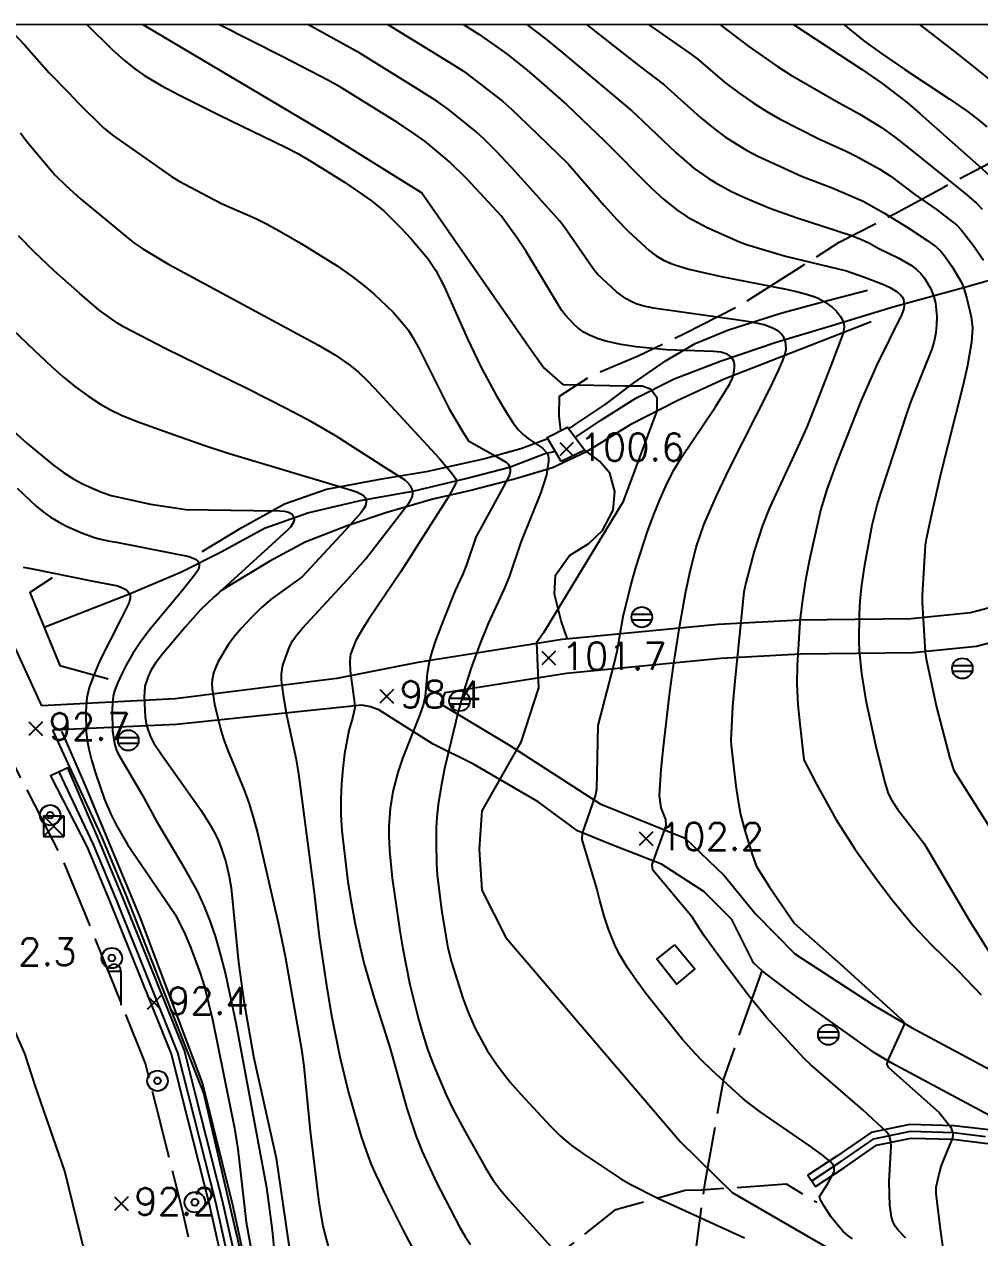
# Model space of a CAD drawing. Extents: x 199116 to 199565, y 548943 to 549516.
# Drawn here: x 199212.1 to 199282.2, y 549409.6 to 549498.6 of the extents above; entities that cross this region are included whole.
import ezdxf

# ---------------------------------------------------------------- set-up
doc = ezdxf.new("R2010")
doc.units = 0
doc.header["$MEASUREMENT"] = 0
doc.linetypes.add('ANYANG2', pattern=[6, 5, -1])
for name, color, linetype in [('A0013114', 1, 'CONTINUOUS'), ('A0013118', 1, 'CONTINUOUS'), ('A0023119', 1, 'ANYANG2'), ('A0023210', 7, 'CONTINUOUS'), ('A0033324', 1, 'ANYANG2'), ('A0073341', 7, 'CONTINUOUS'), ('B0014111', 7, 'CONTINUOUS'), ('C0076116', 7, 'CONTINUOUS'), ('C0223367', 7, 'CONTINUOUS'), ('C0226232', 7, 'CONTINUOUS'), ('C0503377', 7, 'CONTINUOUS'), ('C0536117', 7, 'CONTINUOUS'), ('D0023372', 3, 'CONTINUOUS'), ('E0022112', 5, 'CONTINUOUS'), ('F0017111', 30, 'CONTINUOUS'), ('F0017114', 7, 'CONTINUOUS'), ('F0027132', 7, 'CONTINUOUS'), ('F0027217', 7, 'CONTINUOUS'), ('F0047224', 7, 'CONTINUOUS'), ('F0047226', 1, 'CONTINUOUS'), ('G0036350', 7, 'ANYANG2'), ('H0017334', 7, 'CONTINUOUS')]:
    doc.layers.add(name, color=color, linetype=linetype)
doc.styles.add('HIST', font='romans.shx', dxfattribs={"bigfont": 'ngsw.shx'})

# ---------------------------------------------------------------- blocks, each defined once
blk = doc.blocks.new('F0027217')
at = {"layer": 'F0027217'}
for points in [[(0.5, 0.5), (-0.5, -0.5)], [(-0.5, 0.5), (0.5, -0.5)]]:
    blk.add_lwpolyline(points, dxfattribs=at)
blk = doc.blocks.new('C0226232')
at = {"layer": 'C0226232'}
for points in [[(-0.72, 0.211), (0.72, 0.211)], [(-0.722, -0.202), (0.722, -0.202)]]:
    blk.add_lwpolyline(points, dxfattribs=at)
blk.add_circle((0, 0), 0.75, dxfattribs=at)
blk = doc.blocks.new('C0503377')
at = {"layer": 'C0503377'}
for points in [[(0.75, 0.75), (-0.75, -0.75)], [(-0.75, 0.75), (0.75, -0.75)], [(-0.75, 0.75), (0.75, 0.75)], [(-0.75, 0.75), (-0.75, -0.75)], [(0.75, 0.75), (0.75, -0.75)], [(-0.75, -0.75), (0.75, -0.75)]]:
    blk.add_lwpolyline(points, dxfattribs=at)
blk = doc.blocks.new('D0023372')
at = {"layer": 'D0023372'}
for radius in [0.75, 0.25]:
    blk.add_circle((0, 0), radius, dxfattribs=at)
blk = doc.blocks.new('C0223367')
at = {"layer": 'C0223367'}
for points in [[(-1, 2.5), (0, 2.5)], [(0, 2.5), (0, 0)]]:
    blk.add_lwpolyline(points, dxfattribs=at)
blk.add_arc((-0.5, 2.5), 0.5, 0, 180, dxfattribs=at)

msp = doc.modelspace()

# ---------------------------------------------------------------- linework, layer by layer
at = {"layer": 'A0013114', "flags": 128}
for points in [[(199213.416, 549448.63), (199211.54, 549452.73), (199207.69, 549460.24), (199206.745, 549460.123), (199206.14, 549461.381), (199189.949, 549495.302), (199188.405, 549498.603)], [(199237.14, 549292.56), (199232.472, 549311.095), (199230.93, 549316.74), (199229.27, 549324.64), (199228.35, 549331.89), (199227.86, 549339.91), (199227.93, 549347.68), (199227.99, 549353.51), (199228.3, 549361.87), (199229.3, 549380.33), (199229.62, 549397.48), (199228.66, 549405.7), (199225.29, 549420.22), (199219.63, 549434.69), (199217.85, 549438.96), (199214.23, 549446.85)]]:
    msp.add_lwpolyline(points, dxfattribs=at)
at = {"layer": 'A0013118', "flags": 128}
for points in [[(199285.96, 549456.63), (199281.51, 549455.46), (199277.16, 549455), (199268.96, 549454.91), (199263.02, 549454.59), (199251.57, 549453.49), (199240.98, 549451.8), (199235.04, 549450.64), (199223.2, 549449.13), (199213.42, 549448.63)], [(199286.82, 549454.27), (199281.96, 549452.99), (199277.31, 549452.51), (199269.04, 549452.41), (199263.21, 549452.1), (199251.89, 549451.01), (199242.97, 549449.58), (199242.64, 549448.78), (199247.66, 549445.77), (199254.37, 549441.43), (199260.58, 549438.92), (199263.45, 549436.18), (199265.74, 549433.37), (199268.64, 549430.45), (199274.45, 549426.64), (199277.18, 549425.05), (199288, 549419.25)], [(199286.32, 549416.75), (199275.69, 549422.45), (199274.48, 549423.19), (199269.47, 549426.76), (199266.27, 549429.16), (199265.61, 549429.79), (199264.01, 549432.97), (199261.95, 549435.01), (199258.85, 549437.02), (199255.22, 549438.43), (199252.7, 549439.47), (199249.82, 549441.6), (199245.08, 549444.36), (199242.12, 549445.82), (199238.12, 549448.34), (199237.51, 549448.55), (199236.87, 549448.68), (199223.29, 549447.26), (199214.23, 549446.85)]]:
    msp.add_lwpolyline(points, dxfattribs=at)
at = {"layer": 'A0023119', "flags": 128}
for points in [[(199251.48, 549468.82), (199251.36, 549469.89), (199251.38, 549471.34), (199253.71, 549472.86), (199257.14, 549474.29), (199260.55, 549475.93), (199264.66, 549478.03), (199268.96, 549480.75), (199271.88, 549482.64), (199275.93, 549484.71), (199279.55, 549486.66), (199282.93, 549488.46), (199286.41, 549490.45), (199289.11, 549492.45), (199289.74, 549493.82), (199293.15, 549496.78)], [(199232.291, 549311.756), (199237.65, 549315.24), (199242.65, 549329), (199245.24, 549334.8), (199247.37, 549340.07), (199251.67, 549356.54), (199253.57, 549365.95), (199255.45, 549373.11), (199257.13, 549378.86), (199259.4, 549384.28), (199261.37, 549391.8), (199262.56, 549398.6), (199262.64, 549399.64), (199261.99, 549405.07), (199261.32, 549408.24), (199262.05, 549413.68), (199263.42, 549421.28), (199266.24, 549429.19)]]:
    msp.add_lwpolyline(points, dxfattribs=at)
at = {"layer": 'A0023210', "flags": 128}
msp.add_lwpolyline([(199217.19, 549406.02), (199215.11, 549414.5), (199212.94, 549420.78), (199212.16, 549423.13), (199209.582, 549428.961), (199192.08, 549466.1), (199191.84, 549466.6), (199185.6, 549479.71), (199178.58, 549493.802), (199176.19, 549498.6)], dxfattribs=at)
at = {"layer": 'A0033324', "flags": 128}
msp.add_lwpolyline([(199434.01, 549241.48), (199432.43, 549240.15), (199428.73, 549237.94), (199425.329, 549238.952), (199421.31, 549240.12), (199414.34, 549241.72), (199405.86, 549243.02), (199400.68, 549243.32), (199386.47, 549243.98), (199367.02, 549244.34), (199354.291, 549244.574), (199348.52, 549244.68), (199346.82, 549244.71), (199337.51, 549244.82), (199335.07, 549244.75), (199320.44, 549245.21), (199305.862, 549245.672), (199300.54, 549245.83), (199296.82, 549245.95), (199284.63, 549246.66), (199277.1, 549248.03), (199272.37, 549249.68), (199265.73, 549253.09), (199257.352, 549257.723), (199251.58, 549262.28), (199248.25, 549265.78), (199245.85, 549268.71), (199243.09, 549272.19), (199238.95, 549279.26), (199236.7, 549284.3), (199234.26, 549291.72), (199230.12, 549306.879), (199228.01, 549316.06), (199226.31, 549324.15), (199225.36, 549331.61), (199224.86, 549339.83), (199224.736, 549353.897), (199224.964, 549359.902), (199225.056, 549362.307), (199226.3, 549380.45), (199226.49, 549387.35), (199226.38, 549393.24), (199226.14, 549397.11), (199225.21, 549405.11), (199223.74, 549411.63), (199221.78, 549419.4), (199221.02, 549422.41), (199216.57, 549433.45), (199214.93, 549437.42), (199210.83, 549445.39), (199203.99, 549458.7), (199202.667, 549461.451), (199187.16, 549493.7), (199185.446, 549496.929), (199184.52, 549498.6)], dxfattribs=at)
at = {"layer": 'A0073341', "flags": 128}
msp.add_lwpolyline([(199251.51, 549466.54), (199250.48, 549468.3), (199251.96, 549469.07), (199253.23, 549467.37)], close=True, dxfattribs=at)
at = {"layer": 'B0014111', "flags": 128}
msp.add_lwpolyline([(199259.842, 549431.111), (199261.306, 549429.353), (199259.948, 549428.227), (199258.518, 549430.038)], close=True, dxfattribs=at)
at = {"layer": 'C0076116', "flags": 128}
msp.add_lwpolyline([(199214.18, 549458.02), (199212.54, 549456.93), (199214.73, 549451.59), (199218.28, 549450.6)], dxfattribs=at)
at = {"layer": 'C0536117', "flags": 128}
msp.add_lwpolyline([(199228.172, 549405.615), (199226.658, 549412.327), (199224.689, 549420.134), (199223.879, 549423.342), (199219.348, 549434.584), (199217.655, 549438.681), (199215.321, 549444.089), (199214.049, 549443.505), (199216.747, 549438.261), (199218.422, 549434.206), (199222.926, 549423.032), (199223.719, 549419.889), (199225.685, 549412.095), (199227.184, 549405.446)], dxfattribs=at)
msp.add_lwpolyline([(199296.007, 549413.299), (199286.28, 549416.658), (199284.975, 549417.358), (199282.671, 549417.547), (199280.298, 549417.839), (199277.066, 549417.931), (199274.229, 549417.349), (199271.71, 549415.604), (199269.594, 549414.207), (199270.146, 549413.373), (199272.27, 549414.776), (199274.631, 549416.411), (199277.154, 549416.929), (199280.222, 549416.841), (199282.569, 549416.553), (199284.949, 549416.357), (199287.017, 549415.664), (199291.476, 549414.281), (199294.244, 549413.477)], close=True, dxfattribs=at)
at = {"layer": 'E0022112', "flags": 128}
for points in [[(199252.53, 549468.31), (199254.46, 549469.61), (199256.97, 549471.2), (199259.78, 549472.6), (199263.23, 549473.92), (199267.26, 549475.29), (199271.34, 549476.51), (199275.91, 549477.92), (199281.26, 549479.39), (199285.78, 549480.68), (199291.05, 549482.48), (199293.26, 549483.69), (199297.5, 549485.46), (199302.9, 549487.61)], [(199213.58, 549454.4), (199219.85, 549456.85), (199223.66, 549458.45), (199226.56, 549459.93), (199229.75, 549461.65), (199232.93, 549462.78), (199236.77, 549463.68), (199240.61, 549464.37), (199244.51, 549465.3), (199247.72, 549466.14), (199250.24, 549467.1), (199251.06, 549467.31)], [(199240.056, 549282.424), (199238.894, 549285.212), (199236.661, 549292.422), (199232.634, 549307.531), (199231.965, 549310.927), (199230.393, 549316.583), (199228.718, 549324.552), (199227.83, 549331.856), (199227.189, 549339.928), (199226.919, 549366.207), (199228.718, 549397.375), (199227.678, 549405.53), (199226.172, 549412.211), (199224.204, 549420.012), (199223.402, 549423.187), (199218.885, 549434.395), (199217.201, 549438.471), (199214.685, 549443.797)], [(199269.87, 549413.79), (199271.99, 549415.19), (199274.43, 549416.88), (199277.11, 549417.43), (199280.26, 549417.34), (199282.62, 549417.05)]]:
    msp.add_lwpolyline(points, dxfattribs=at)
at = {"layer": 'F0017111', "flags": 128}
for points, elevation in [([(199210.73, 549498.6), (199212.15, 549497.09), (199213.96, 549495.05), (199215.4, 549493.59), (199216.08, 549492.85), (199217.96, 549490.99), (199218.68, 549490.43), (199222.93, 549487.45), (199223.48, 549487.11), (199226.02, 549485.75), (199226.65, 549485.44), (199229.07, 549484.38), (199229.89, 549483.97), (199230.83, 549483.47), (199232.44, 549482.54), (199235.07, 549480.89), (199236.17, 549480.12), (199237.02, 549479.46), (199237.78, 549478.81), (199239.17, 549477.5), (199239.8, 549476.8), (199240.27, 549476.21), (199240.62, 549475.64), (199241.05, 549474.85), (199243.28, 549470.41), (199244.28, 549468.71), (199244.7, 549468.06), (199246.65, 549466.96), (199247.41, 549466.53), (199247.52, 549466.44), (199247.62, 549466.34), (199247.69, 549466.23), (199247.72, 549466.14), (199247.75, 549465.99), (199247.76, 549465.79), (199247.7, 549465.57), (199247.61, 549465.36), (199246.96, 549464.12), (199245.24, 549460.99), (199244.55, 549458.97), (199244.26, 549458.24), (199243.72, 549457.08), (199242.87, 549454.94), (199242.29, 549453.42), (199241.99, 549452.52), (199241.79, 549451.72), (199241.67, 549451.01), (199241.52, 549449.31), (199241.38, 549448.67), (199241.12, 549447.93), (199239.9, 549444.84), (199239.53, 549443.75), (199239.15, 549442.34), (199238.95, 549441.11), (199238.85, 549439.78), (199238.85, 549439.09), (199238.9, 549438.03), (199239.11, 549435.98), (199239.66, 549432.12), (199239.88, 549430.81), (199240.41, 549428.19), (199241.03, 549425.66), (199241.37, 549424.47), (199241.73, 549423.37), (199242.11, 549422.34), (199243.03, 549420.16), (199243.56, 549419.08), (199244.41, 549417.49), (199245.95, 549414.74), (199246.5, 549413.86), (199247, 549413.18), (199247.65, 549412.39), (199250.75, 549408.99)], 99), ([(199220.83, 549498.6), (199234.46, 549490.5), (199241.27, 549486.24), (199249.32, 549474.68), (199250.26, 549473.39), (199251.61, 549472.19), (199256.18, 549472.09), (199257.43, 549472.09), (199258.05, 549471.88), (199258.52, 549471.26), (199258.52, 549470.27), (199256.03, 549463.57), (199250.21, 549453.99), (199249.69, 549453.26), (199249.84, 549449.94), (199248.54, 549445.96), (199245.69, 549440.92), (199245.48, 549438.12), (199245.69, 549435.11), (199247.45, 549431.63), (199260.23, 549416.67), (199264.03, 549412.93), (199272.86, 549407.84)], 101), ([(199272.85, 549409.55), (199272.51, 549409.79), (199272.18, 549410.08), (199271.75, 549410.57), (199271.24, 549411.21), (199270.78, 549411.93), (199270.49, 549412.45), (199270.44, 549412.64), (199271.06, 549413.59), (199271.48, 549414.4), (199271.52, 549414.56), (199271.51, 549414.75), (199271.47, 549414.91), (199271.4, 549415.01), (199271.22, 549415.2), (199270.65, 549415.68), (199269.69, 549416.39), (199266.1, 549418.86), (199265.39, 549419.38), (199264.85, 549419.81), (199262.55, 549421.9), (199261.77, 549422.66), (199261.07, 549423.41), (199260.4, 549424.17), (199257.71, 549427.54), (199256.99, 549428.52), (199256.34, 549429.47), (199255.83, 549430.31), (199255.45, 549431.03), (199254.96, 549432.25), (199254.65, 549433.21), (199254.33, 549434.35), (199254.12, 549435.24), (199253.05, 549438.82), (199253.06, 549439.3), (199254.02, 549442.04), (199254.11, 549442.52), (199254.21, 549447.18), (199255.37, 549451.62), (199255.6, 549452.64), (199256.05, 549455.19), (199256.6, 549457.46), (199256.97, 549458.78), (199257.82, 549461.41), (199258.29, 549462.66), (199258.77, 549463.86), (199259.27, 549464.96), (199259.78, 549465.95), (199260.3, 549466.82), (199262.81, 549470.55), (199263.86, 549472.25), (199264.05, 549472.66), (199264.17, 549473.04), (199264.22, 549473.41), (199264.21, 549473.69), (199264.15, 549473.9), (199263.96, 549474.21), (199263.68, 549474.41), (199263.2, 549474.56), (199262.67, 549474.61), (199259.22, 549474.74), (199256.99, 549474.95), (199255.88, 549475.12), (199254.77, 549475.36), (199254.2, 549475.55), (199253.58, 549475.8), (199253.19, 549476), (199252.72, 549476.35), (199252.48, 549476.56), (199251.79, 549477.31), (199251.53, 549477.65), (199248.94, 549481.94), (199248.34, 549482.83), (199247.09, 549484.57), (199244.6, 549487.24), (199243.3, 549488.51), (199242.52, 549489.18), (199241.5, 549490.04), (199240.78, 549490.56), (199239.58, 549491.35), (199235.33, 549494), (199234.4, 549494.51), (199231.09, 549496.23), (199226.39, 549498.6)], 102), ([(199276.76, 549409.58), (199276.18, 549410.19), (199275.98, 549410.48), (199275.83, 549410.8), (199275.73, 549411.15), (199275.6, 549412), (199275.57, 549412.76), (199275.56, 549413.74), (199275.7, 549416.34), (199275.68, 549416.66), (199275.57, 549417.07), (199275.38, 549417.36), (199273.63, 549418.99), (199269.81, 549422.3), (199269.33, 549422.75), (199268.39, 549423.76), (199266.55, 549425.78), (199265.25, 549427.35), (199263.01, 549430.35), (199261.99, 549431.77), (199261.4, 549432.66), (199261.13, 549433.11), (199258.23, 549436.57), (199258.16, 549437), (199259.2, 549439.83), (199259.18, 549440.29), (199258.82, 549441.15), (199258.75, 549441.67), (199258.72, 549442.07), (199258.83, 549443.97), (199258.99, 549445.63), (199259.47, 549449.62), (199259.74, 549451.58), (199260.17, 549454.39), (199260.62, 549456.9), (199260.93, 549458.37), (199261.39, 549460.26), (199261.96, 549461.89), (199262.88, 549464.02), (199263.85, 549466.04), (199266.77, 549471.83), (199267.44, 549473.23), (199267.76, 549473.96), (199267.93, 549474.45), (199267.99, 549474.75), (199267.98, 549475.16), (199267.93, 549475.39), (199267.82, 549475.64), (199267.65, 549475.89), (199267.46, 549476.07), (199267.08, 549476.31), (199266.38, 549476.58), (199265.46, 549476.77), (199264.51, 549476.92), (199258.27, 549477.78), (199257.47, 549477.96), (199257.01, 549478.11), (199256.62, 549478.28), (199256.27, 549478.48), (199255.55, 549479), (199254.18, 549480.25), (199253.92, 549480.58), (199251.71, 549483.76), (199251.41, 549484.16), (199248.15, 549487.8), (199246.78, 549489.26), (199245.86, 549490.18), (199245.25, 549490.74), (199243.22, 549492.38), (199242.45, 549492.93), (199241.19, 549493.74), (199236.73, 549496.49), (199232.921, 549498.599)], 103), ([(199238.792, 549498.599), (199243.61, 549495.63), (199244.33, 549495.16), (199244.95, 549494.71), (199247.19, 549492.97), (199247.85, 549492.38), (199249.05, 549491.24), (199251.99, 549488.39), (199254.66, 549485.31), (199255.61, 549484.26), (199256.42, 549483.43), (199257.95, 549482.03), (199258.47, 549481.64), (199259, 549481.32), (199259.56, 549481.07), (199259.84, 549480.96), (199260.86, 549480.66), (199263.22, 549480.12), (199267.99, 549479.18), (199268.86, 549478.98), (199269.56, 549478.79), (199270.11, 549478.61), (199270.34, 549478.52), (199270.86, 549478.24), (199271.39, 549477.85), (199271.68, 549477.56), (199271.96, 549477.2), (199272.14, 549476.87), (199272.22, 549476.64), (199272.25, 549476.42), (199272.18, 549475.96), (199271.35, 549473.76), (199270.2, 549470.79), (199269.48, 549469.02), (199268.76, 549467.39), (199266.78, 549463.16), (199266.26, 549461.86), (199265.65, 549459.97), (199265.05, 549457.66), (199264.9, 549456.96), (199264.25, 549450.71), (199264.05, 549448.57), (199263.95, 549446.1), (199263.97, 549445.72), (199264.31, 549442.74), (199264.48, 549441.64), (199264.66, 549440.67), (199264.96, 549439.48), (199265.53, 549437.64), (199265.83, 549436.85), (199266.76, 549435.38), (199268.61, 549432.67), (199271.96, 549429.71), (199276.38, 549425.71), (199276.59, 549425.47), (199276.63, 549425.34), (199276.62, 549425.21), (199275.48, 549422.69), (199275.39, 549422.37), (199275.41, 549422.28), (199275.47, 549422.13), (199279.22, 549418.8), (199280.06, 549417.72), (199280.21, 549417.28), (199280.21, 549417.07), (199280.16, 549416.87), (199279.6, 549415.53), (199279.35, 549414.85), (199279.21, 549414.37), (199278.98, 549413.3), (199278.96, 549412.86), (199279.29, 549410.24), (199279.73, 549407.13)], 104), ([(199248.973, 549498.598), (199250.44, 549497.48), (199251.53, 549496.6), (199256.68, 549492.26), (199257.03, 549491.95), (199259.94, 549489.17), (199261.26, 549488.04), (199262.28, 549487.32), (199262.79, 549487), (199263.95, 549486.38), (199264.95, 549485.9), (199266.8, 549485.12), (199268.72, 549484.43), (199272.78, 549483.13), (199273.52, 549482.83), (199274.07, 549482.57), (199274.75, 549482.18), (199276.26, 549481.45), (199277.18, 549480.91), (199277.56, 549480.63), (199277.88, 549480.33), (199278.15, 549479.98), (199278.61, 549479.2), (199278.83, 549478.63), (199278.95, 549478.15), (199279.04, 549477.18), (199279.02, 549476.57), (199278.96, 549475.98), (199278.85, 549475.38), (199278.68, 549474.79), (199277.17, 549471.03), (199276.88, 549470.2), (199274.93, 549464.3), (199274.69, 549463.51), (199274.28, 549461.86), (199273.75, 549458.95), (199273.53, 549457.49), (199273.4, 549456.33), (199273.34, 549455.38), (199273.32, 549453.38), (199273.36, 549452.65), (199273.53, 549451.01), (199273.85, 549449.02), (199274.55, 549445.76), (199275.23, 549443), (199275.48, 549442.2), (199275.71, 549441.74), (199276.16, 549441.06), (199278.09, 549438.55), (199278.37, 549438.11), (199281.41, 549432.92), (199285.52, 549426.39)], 106), ([(199253.363, 549498.598), (199257.21, 549495.56), (199259.05, 549494.17), (199261.71, 549491.78), (199262.77, 549490.92), (199263.55, 549490.33), (199264.32, 549489.83), (199265.09, 549489.37), (199265.92, 549488.94), (199267.57, 549488.17), (199269.11, 549487.47), (199271.38, 549486.61), (199273.65, 549485.63), (199275.16, 549484.79), (199276.88, 549483.72), (199278.39, 549482.73), (199279.02, 549482.27), (199279.31, 549481.99), (199279.6, 549481.63), (199280.15, 549480.88), (199280.84, 549479.71), (199281.03, 549479.26), (199281.24, 549478.51), (199281.56, 549477.15), (199281.65, 549476.34), (199281.59, 549475.29), (199281.3, 549473.59), (199280.98, 549472.17), (199279.31, 549465.6), (199278.67, 549462.77), (199278.27, 549460.86), (199278.18, 549460.4), (199277.98, 549456.73), (199277.98, 549456.23), (199278.2, 549452.56), (199278.27, 549452.07), (199279.02, 549448.53), (199280, 549444.79), (199280.3, 549443.88), (199283.91, 549438.17)], 107), ([(199257.894, 549498.597), (199261.06, 549496.39), (199261.54, 549496.02), (199263.48, 549494.37), (199264.53, 549493.58), (199265.58, 549492.84), (199266.57, 549492.21), (199267.52, 549491.68), (199270.39, 549490.21), (199272.4, 549489.31), (199273.13, 549488.94), (199274.86, 549487.98), (199275.69, 549487.45), (199277.43, 549486.12), (199279.01, 549485.03), (199280.5, 549483.87), (199280.85, 549483.52), (199281.72, 549482.42), (199282.46, 549481.32)], 108), ([(199263.124, 549498.597), (199265.25, 549496.98), (199267.35, 549495.52), (199268.31, 549494.9), (199271.66, 549492.97), (199273.4, 549492.02), (199274.98, 549491.03), (199275.95, 549490.35), (199277.1, 549489.46), (199281.25, 549486.11), (199281.98, 549485.47), (199282.38, 549485.04)], 109), ([(199272.225, 549498.596), (199273.69, 549497.39), (199274.98, 549496.46), (199276.69, 549495.29), (199279.96, 549493.13), (199281.26, 549492.23), (199282.12, 549491.58), (199282.7, 549491.09)], 111), ([(199277.766, 549498.595), (199280.46, 549496.52), (199283.14, 549494.36)], 112), ([(199211.85, 549490.66), (199212.33, 549490.01), (199214.4, 549487.55), (199215.21, 549486.75), (199216.26, 549485.81), (199220.17, 549482.58), (199220.83, 549482.13), (199222.65, 549481.05), (199233.7, 549475.07), (199234.96, 549474.35), (199236.01, 549473.61), (199236.63, 549473.1), (199237.27, 549472.49), (199237.8, 549471.92), (199242.55, 549466.8), (199242.92, 549466.36), (199243.37, 549465.83), (199243.6, 549465.51), (199243.74, 549465.29), (199243.83, 549465.14), (199243.79, 549465.03), (199243.72, 549464.87), (199243.61, 549464.63), (199243.38, 549464.23), (199243.19, 549463.89), (199240.69, 549459.96), (199240.51, 549459.66), (199239.72, 549458.42), (199237.37, 549454.97), (199236.87, 549454.18), (199236.44, 549453.41), (199236.05, 549452.41), (199236.02, 549452.23), (199236, 549451.84), (199236.03, 549451.19), (199236.35, 549448.84), (199236.37, 549448.48), (199236.19, 549447.73), (199235.93, 549446.83), (199235.62, 549445.12), (199235.49, 549444.03), (199235.39, 549442.91), (199235.34, 549441.78), (199235.35, 549440.64), (199235.41, 549439.46), (199235.85, 549435.73), (199236.04, 549434.52), (199236.38, 549432.75), (199236.75, 549430.94), (199237.06, 549429.69), (199237.78, 549427.18), (199238.97, 549423.49), (199240.19, 549419.1), (199240.87, 549417.04), (199241.31, 549415.94), (199242.34, 549413.71), (199244.08, 549410.37), (199244.45, 549409.72), (199244.84, 549409.12)], 98), ([(199240.93, 549408.27), (199239.92, 549410.2), (199238.72, 549412.59), (199237.93, 549414.23), (199237.59, 549415), (199237.25, 549415.91), (199236.86, 549417.04), (199236.36, 549418.74), (199235.89, 549420.45), (199235.29, 549422.87), (199234.71, 549425.76), (199234.33, 549427.94), (199233.77, 549431.71), (199233.4, 549434.92), (199232.26, 549443.64), (199232.09, 549444.66), (199231.39, 549447.95), (199231.16, 549449.24), (199230.99, 549450.52), (199231, 549450.98), (199231.09, 549451.6), (199231.59, 549452.95), (199231.83, 549453.42), (199232.12, 549453.84), (199232.54, 549454.33), (199235.8, 549457.87), (199237.14, 549459.39), (199239.47, 549462.39), (199240.37, 549463.57), (199240.49, 549463.78), (199240.59, 549463.99), (199240.62, 549464.2), (199240.61, 549464.37), (199240.56, 549464.56), (199240.45, 549464.77), (199240.25, 549464.97), (199240.05, 549465.17), (199238.61, 549466.09), (199234.93, 549468.46), (199233.19, 549469.46), (199231.39, 549470.41), (199228.5, 549471.87), (199222.51, 549474.82), (199219.4, 549476.42), (199218.97, 549476.68), (199217.61, 549477.65), (199216.2, 549478.86), (199214.33, 549480.53), (199212.88, 549481.9), (199211.71, 549483.09)], 97), ([(199210.74, 549476.74), (199212.85, 549474.7), (199214.12, 549473.51), (199214.98, 549472.75), (199215.82, 549472.08), (199216.78, 549471.37), (199217.72, 549470.74), (199218.49, 549470.3), (199219.27, 549469.95), (199220.41, 549469.49), (199222.72, 549468.64), (199225.38, 549467.72), (199227.08, 549467.16), (199231.17, 549465.94), (199235.01, 549464.78), (199236.52, 549464.32), (199236.74, 549464.2), (199236.97, 549464.07), (199237.12, 549463.91), (199237.21, 549463.76), (199237.21, 549463.56), (199237.15, 549463.3), (199237.01, 549463.05), (199236.84, 549462.81), (199235.63, 549461.47), (199232.51, 549458.08), (199230.23, 549456.44), (199229.51, 549455.82), (199228.76, 549455.09), (199228.05, 549454.32), (199227.49, 549453.66), (199227.08, 549453.09), (199226.33, 549451.83), (199226.14, 549451.42), (199226, 549451.04), (199225.9, 549450.5), (199225.89, 549450.3), (199225.91, 549449.87), (199226.09, 549448.75), (199226.54, 549446.85), (199226.77, 549446.13), (199227.05, 549445.36), (199228.22, 549442.51), (199228.59, 549441.52), (199228.91, 549440.47), (199229.22, 549439.31), (199230.76, 549432.62), (199231.25, 549430.26), (199232.47, 549423.45), (199232.64, 549422.2), (199233.09, 549417.43), (199233.72, 549412.21), (199234.03, 549410.48), (199234.78, 549407.56)], 96), ([(199211.62, 549464.58), (199212.99, 549463.27), (199213.51, 549462.85), (199214.06, 549462.47), (199214.64, 549462.12), (199215.23, 549461.81), (199216.41, 549461.28), (199217.27, 549460.97), (199217.61, 549460.88), (199218.4, 549460.7), (199218.9, 549460.62), (199222.72, 549459.87), (199224.22, 549459.58), (199224.45, 549459.49), (199224.68, 549459.39), (199224.85, 549459.24), (199224.95, 549459.11), (199224.96, 549458.94), (199224.92, 549458.73), (199224.82, 549458.52), (199224.69, 549458.32), (199223.77, 549457.16), (199221.37, 549454.24), (199220.68, 549453.34), (199220.1, 549452.46), (199219.63, 549451.65), (199219.25, 549450.92), (199218.96, 549450.28), (199218.75, 549449.73), (199218.64, 549449.31), (199218.59, 549448.9), (199218.57, 549448.29), (199218.61, 549446.77), (199218.78, 549445.77), (199218.88, 549445.43), (199219.02, 549445.11), (199220.74, 549442.16), (199221.83, 549440.16), (199223.67, 549437.09), (199224.81, 549435.03), (199225.3, 549433.96), (199225.73, 549432.86), (199226.14, 549431.67), (199226.53, 549430.35), (199226.89, 549428.96), (199227.64, 549425.39), (199229.88, 549413.3), (199230.3, 549410.18), (199230.92, 549403.87)], 94), ([(199212.06, 549458.8), (199212.61, 549458.69), (199217.19, 549457.78), (199218.98, 549457.42), (199219.26, 549457.31), (199219.53, 549457.19), (199219.72, 549457.01), (199219.85, 549456.85), (199219.89, 549456.71), (199219.9, 549456.52), (199219.84, 549456.31), (199219.77, 549456.11), (199219.19, 549454.94), (199217.66, 549451.96), (199217.23, 549450.87), (199216.9, 549449.97), (199216.72, 549449.22), (199216.65, 549448.24), (199216.67, 549446.71), (199216.75, 549446.1), (199216.87, 549445.44), (199217.06, 549444.68), (199217.36, 549443.69), (199218.01, 549441.77), (199218.47, 549440.68), (199218.87, 549439.89), (199219.7, 549438.46), (199223.21, 549433.3), (199223.93, 549431.86), (199224.33, 549430.94), (199225.03, 549429.03), (199225.34, 549428.01), (199225.93, 549425.63), (199227.54, 549417.66), (199227.8, 549416.12), (199228.41, 549410.77), (199229.14, 549406.74)], 93)]:
    msp.add_lwpolyline(points, dxfattribs=dict(at, elevation=elevation))
at = {"layer": 'F0017114', "flags": 128}
for points, elevation in [([(199216.72, 549498.6), (199218.59, 549496.74), (199219.45, 549495.97), (199220.24, 549495.35), (199220.89, 549494.88), (199222.18, 549494.12), (199223.52, 549493.41), (199226.49, 549491.91), (199231.29, 549489.6), (199232.18, 549489.13), (199233.21, 549488.53), (199235.61, 549487.02), (199237.59, 549485.65), (199238.52, 549484.9), (199239.74, 549483.68), (199240.49, 549482.87), (199241.71, 549481.43), (199242.3, 549480.55), (199242.93, 549479.39), (199244.62, 549475.55), (199245.61, 549473.5), (199246.76, 549471.37), (199247.44, 549470.21), (199247.96, 549469.4), (199248.35, 549468.89), (199248.72, 549468.52), (199249.09, 549468.23), (199250.14, 549467.52), (199250.45, 549467.17), (199250.54, 549466.99), (199250.58, 549466.8), (199250.58, 549466.54), (199250.42, 549465.56), (199250.01, 549464.28), (199248.54, 549460.63), (199247.68, 549458.1), (199247.32, 549457.2), (199246.15, 549454.67), (199245.53, 549453.16), (199244.9, 549451.41), (199244.43, 549449.98), (199243.95, 549448.18), (199242.95, 549444.04), (199242.69, 549442.73), (199242.49, 549441.4), (199242.38, 549440.47), (199242.34, 549439.69), (199242.34, 549438.55), (199242.36, 549437.04), (199242.41, 549436.22), (199242.74, 549433.5), (199243.19, 549430.88), (199243.45, 549429.84), (199244.29, 549427.2), (199244.66, 549426.2), (199245.19, 549424.96), (199246.08, 549423.35), (199246.8, 549422.28), (199247.77, 549421.04), (199248.53, 549420.15), (199250.68, 549417.82), (199251.42, 549417.1), (199252.23, 549416.42), (199253.15, 549415.74), (199255.88, 549413.93), (199256.56, 549413.54), (199258.64, 549412.51), (199264.95, 549409.61)], 100), ([(199244.342, 549498.598), (199245.45, 549497.89), (199247.55, 549496.41), (199249.01, 549495.24), (199250.09, 549494.32), (199251.88, 549492.72), (199254.67, 549490.05), (199258.12, 549486.6), (199258.97, 549485.81), (199259.99, 549484.99), (199260.74, 549484.48), (199262.2, 549483.7), (199264.58, 549482.65), (199265.09, 549482.46), (199267.96, 549481.6), (199272.41, 549480.52), (199273.67, 549480.1), (199274.96, 549479.61), (199275.58, 549479.34), (199276.14, 549479), (199276.39, 549478.78), (199276.53, 549478.6), (199276.6, 549478.43), (199276.64, 549477.96), (199276.6, 549477.67), (199276.46, 549477.29), (199274.68, 549473.69), (199273.48, 549470.96), (199271.69, 549466.44), (199270.99, 549464.49), (199270.54, 549463.06), (199269.71, 549459.36), (199269.42, 549457.85), (199269.19, 549456.41), (199269.03, 549455.05), (199268.97, 549454.39), (199268.8, 549451.58), (199268.77, 549450.25), (199268.85, 549448.69), (199268.99, 549447.3), (199269.3, 549444.67), (199270.21, 549442.88), (199271.64, 549440.31), (199273.05, 549438.1), (199274.54, 549436.02), (199275.77, 549434.4), (199277.35, 549432.48), (199278.59, 549431.17), (199280.6, 549429.2), (199282.29, 549427.44)], 105), ([(199268.546, 549498.596), (199273.52, 549495.32), (199275.01, 549494.29), (199276.9, 549492.84), (199277.81, 549492.07), (199281.89, 549488.46), (199282.9, 549487.51)], 110), ([(199211.33, 549468.77), (199212.34, 549467.86), (199214.27, 549466.28), (199215.01, 549465.74), (199215.7, 549465.31), (199216.41, 549464.92), (199217.8, 549464.3), (199218.51, 549464.05), (199221.38, 549463.42), (199223.98, 549463.02), (199228.94, 549462.96), (199230.88, 549462.93), (199231.2, 549462.9), (199231.5, 549462.83), (199231.74, 549462.7), (199231.9, 549462.5), (199231.92, 549462.25), (199231.82, 549462), (199231.64, 549461.74), (199231.43, 549461.51), (199230.02, 549460.21), (199226.4, 549456.91), (199226.03, 549456.6), (199225.06, 549455.66), (199223.92, 549454.4), (199222.25, 549452.4), (199221.76, 549451.76), (199221.44, 549451.26), (199221.21, 549450.79), (199220.97, 549450.06), (199220.93, 549449.27), (199221, 549447.81), (199221.08, 549447.32), (199221.19, 549446.89), (199221.41, 549446.3), (199221.64, 549445.9), (199222.19, 549445.07), (199225.11, 549440.94), (199225.71, 549439.97), (199226.12, 549439.23), (199226.36, 549438.72), (199226.57, 549438.22), (199226.9, 549437.18), (199227.15, 549436.11), (199227.29, 549435.27), (199227.84, 549429.8), (199228.24, 549426.98), (199228.95, 549422.91), (199230.59, 549415.46), (199231.68, 549408.07)], 95)]:
    msp.add_lwpolyline(points, dxfattribs=dict(at, elevation=elevation))
at = {"layer": 'F0047224', "flags": 128}
for points in [[(199252.04, 549468.97), (199252.38, 549469.15), (199254.79, 549470.78), (199256.83, 549472.31), (199259.2, 549473.95), (199261.32, 549475.19), (199263.77, 549476.2), (199267.6, 549477.42), (199270.75, 549478.27), (199273.96, 549479.12)], [(199274.23, 549476.8), (199263.46, 549472.59), (199260.05, 549471.03), (199256.56, 549469.23), (199253.31, 549467.24), (199250.87, 549466.07), (199248.07, 549465.24), (199244.98, 549464.45), (199242.09, 549463.79), (199238.64, 549462.79), (199235.81, 549461.83), (199232.73, 549460.63), (199230.14, 549459.23), (199227.42, 549457.59), (199226.47, 549457.01)], [(199225.17, 549459.94), (199228.09, 549461.71), (199231.21, 549463.45), (199234.3, 549464.52), (199238.35, 549465.27), (199241.75, 549465.83), (199245.8, 549466.73), (199248.55, 549467.49), (199250.52, 549468.23)]]:
    msp.add_lwpolyline(points, dxfattribs=at)
at = {"layer": 'F0047226', "flags": 128}
for points in [[(199251.96, 549453.52), (199251.49, 549454.86), (199251.02, 549456.82), (199251.08, 549458.2), (199252.11, 549459.65), (199253.52, 549460.54), (199254.53, 549461.49), (199255.31, 549462.97), (199255.43, 549464.34), (199255.06, 549465.68), (199254.33, 549466.55), (199253.23, 549467.37)], [(199214.86, 549446.78), (199216.56, 549442.83), (199220.61, 549433.14), (199225.21, 549420.9), (199227.39, 549412.04), (199228.758, 549405.734), (199229.87, 549397.321), (199230.44, 549382.78), (199229.06, 549375.18), (199228.783, 549368.833), (199229.04, 549369.26), (199229.33, 549360.05), (199230.14, 549340.36), (199230.28, 549327.1), (199230.013, 549321.106)]]:
    msp.add_lwpolyline(points, dxfattribs=at)
at = {"layer": 'G0036350', "flags": 128}
msp.add_lwpolyline([(199229.04, 549369.26), (199230.46, 549371.31), (199232.12, 549376.04), (199233.69, 549381.03), (199235.88, 549386.08), (199238.79, 549391.38), (199239.7, 549393.09), (199241.89, 549395.29), (199245.02, 549398.87), (199247.44, 549403.53), (199251.08, 549408.2), (199255.51, 549411.68), (199260.59, 549413.11), (199261.78, 549413.13), (199268, 549413.57), (199270.24, 549412.22)], dxfattribs=at)
at = {"layer": 'H0017334', "flags": 128}
msp.add_lwpolyline([(199116.28, 549498.61), (199558.14, 549498.57), (199558.11, 548943.63), (199116.22, 548943.67)], close=True, dxfattribs=at)

# ---------------------------------------------------------------- block references
at = {"layer": 'C0223367'}
msp.add_blockref('C0223367', (199219.221, 549426.679), dxfattribs=at)
at = {"layer": 'C0226232'}
for p in [(199257.41, 549455.131), (199280.92, 549451.375), (199244.046, 549448.986), (199219.759, 549446.099), (199271.09, 549424.51)]:
    msp.add_blockref('C0226232', p, dxfattribs=at)
at = {"layer": 'C0503377'}
msp.add_blockref('C0503377', (199214.29, 549439.8), dxfattribs=at)
at = {"layer": 'D0023372'}
for p in [(199214.03, 549440.61), (199218.55, 549430.13), (199221.9, 549421.13), (199224.64, 549412.22)]:
    msp.add_blockref('D0023372', p, dxfattribs=at)
at = {"layer": 'F0027217'}
for p in [(199251.89, 549467.45, 100.6), (199250.58, 549452.13, 101.7), (199238.71, 549449.32, 98.42), (199212.96, 549446.96, 92.7), (199257.71, 549438.89, 102.24), (199221.64, 549426.85, 92.39), (199219.24, 549412.12, 92.19)]:
    msp.add_blockref('F0027217', p, dxfattribs=at)

# ---------------------------------------------------------------- texts
at = {"layer": 'F0027132', "style": 'HIST'}
for s, p in [('100.6', (199252.84, 549466.6)), ('101.7', (199251.53, 549451.28)), ('98.4', (199239.66, 549448.47)), ('92.7', (199213.91, 549446.11)), ('102.2', (199258.66, 549438.04)), ('92.3', (199209.96, 549429.58)), ('92.4', (199222.59, 549426)), ('92.2', (199220.19, 549411.27))]:
    msp.add_text(s, height=2, dxfattribs=at).set_placement(p)

doc.saveas('drawing.dxf')
